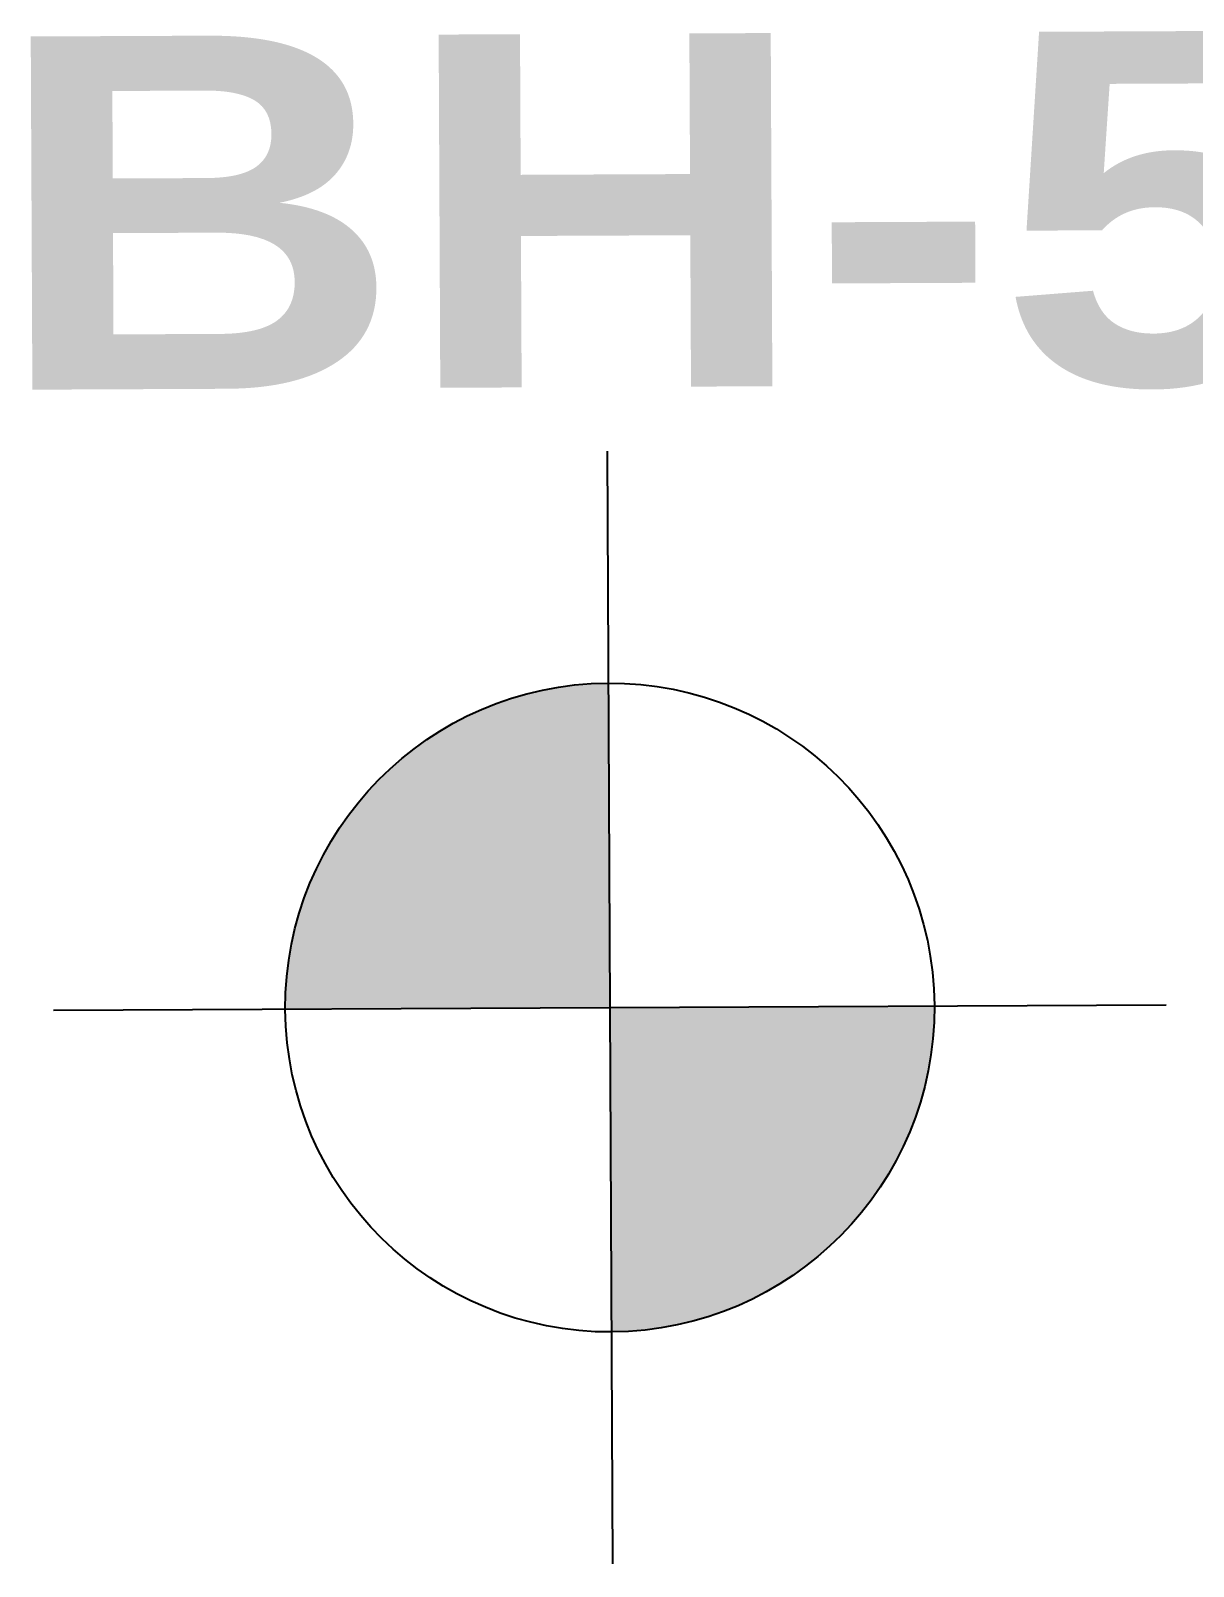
# Model space of a CAD drawing. Header units: millimetres. Extents: x -383953 to 676589, y -101685 to 196247.
# Drawn here: x 156320 to 164218, y 17500 to 27935 of the extents above; entities that cross this region are included whole.
import ezdxf
from ezdxf.enums import TextEntityAlignment as Align

# ---------------------------------------------------------------- set-up
doc = ezdxf.new("R2010")
doc.units = ezdxf.units.MM
doc.layers.get('0').update_dxf_attribs({"lineweight": 20})
doc.layers.add('새 블$0$_A-DIM', color=7, linetype='Continuous')
doc.layers.add('새 블$0$boring point', color=2, linetype='Continuous')
doc.styles.add('새 블$0$arial black', font='')
doc.styles.get('새 블$0$arial black').set_extended_font_data('Arial Black')

# ---------------------------------------------------------------- blocks, each defined once
blk = doc.blocks.new('새 블$0$A$C76023817')
at = {"layer": '새 블$0$boring point'}
h = blk.add_hatch(color=3, dxfattribs=at)
edge = h.paths.add_edge_path()
edge.add_line((0, 0), (0, 1378))
edge.add_ellipse((0, 0), major_axis=(-120.5, 1372.7), ratio=1, start_angle=-5.01657, end_angle=84.98343)
edge.add_line((-1378, 0), (0, 0))
h = blk.add_hatch(color=3, dxfattribs=at)
edge = h.paths.add_edge_path()
edge.add_line((0, 0), (0, -1378))
edge.add_ellipse((0, 0), major_axis=(-120.5, 1372.7), ratio=1, start_angle=174.98343, end_angle=264.98343)
edge.add_line((1378, 0), (0, 0))
at = {"layer": '새 블$0$boring point', "color": 3}
for p, q in [((0, 2362.2), (0, -2362.2)), ((-2362.2, 0), (2362.2, 0))]:
    blk.add_line(p, q, dxfattribs=at)
blk.add_ellipse((0, 0), major_axis=(-2.3, 1378), ratio=1, start_param=4.710742435276957, end_param=10.99392774245654, dxfattribs=at)
blk = doc.blocks.new('mbhk')
at = {"layer": '새 블$0$boring point', "color": 3, "xscale": 0.001599999995588582, "yscale": 0.001599999995588582, "zscale": 0.001599999995588582, "rotation": 0.2665113246747969}
blk.add_blockref('새 블$0$A$C76023817', (160.654, -69.003), dxfattribs=at)
at = {"layer": '새 블$0$_A-DIM', "color": 3, "style": '새 블$0$arial black'}
blk.add_text('BH-5', height=2.4, rotation=0.2665, dxfattribs=at).set_placement((160.946, -63.585), align=Align.MIDDLE_CENTER)

msp = doc.modelspace()

# ---------------------------------------------------------------- block references
at = {"xscale": 1000, "yscale": 1000, "zscale": 1000}
msp.add_blockref('mbhk', (-400, 90300), dxfattribs=at)

doc.saveas('drawing.dxf')
